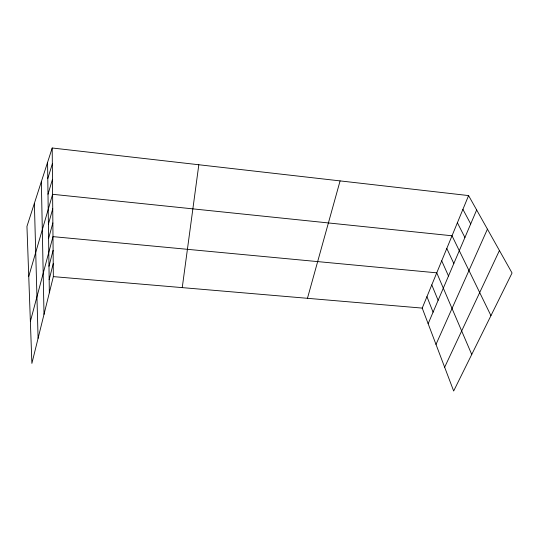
<?xml version="1.0" encoding="UTF-8"?>
<svg xmlns="http://www.w3.org/2000/svg" width="539" height="539" viewBox="0 0 539 539"><rect width="100%" height="100%" fill="white"/><g stroke="black" fill="none" stroke-linecap="round" stroke-linejoin="round"><path stroke-width="0.81" d="M182.249 287.624L198.817 164.752M52.195 147.996L53.341 276.622L31.882 363.387L26.95 226.387L52.195 147.996L468.586 195.583L512.05 272.997L453.663 391.004L422.226 308.099L468.586 195.583M49.157 279.721L53.226 263.672M48.975 266.246L53.105 250.345M30.373 321.433L52.984 236.634L436.758 272.835L471.74 354.473M48.598 238.481L52.862 222.93M307.459 298.31L340.089 180.895M48.409 224.177L52.734 208.822M28.749 276.392L52.606 194.296L452.026 235.779L490.948 315.645M47.998 194.235L52.472 179.325M47.789 178.55L52.337 163.903M428.148 323.723L476.658 209.961M435.997 344.414L487.431 229.149M444.648 367.234L499.431 250.52M53.341 276.622L422.226 308.099M462.913 209.354L470.702 223.928M457.395 222.748L464.914 237.497M446.797 248.459L453.818 263.517M441.71 260.809L448.495 276.002M431.786 284.902L438.126 300.331M426.942 296.652L433.073 312.182M34.368 203.358L38.087 338.29M41.348 181.67L44.009 314.358M47.567 162.36L49.339 292.805"/></g></svg>
